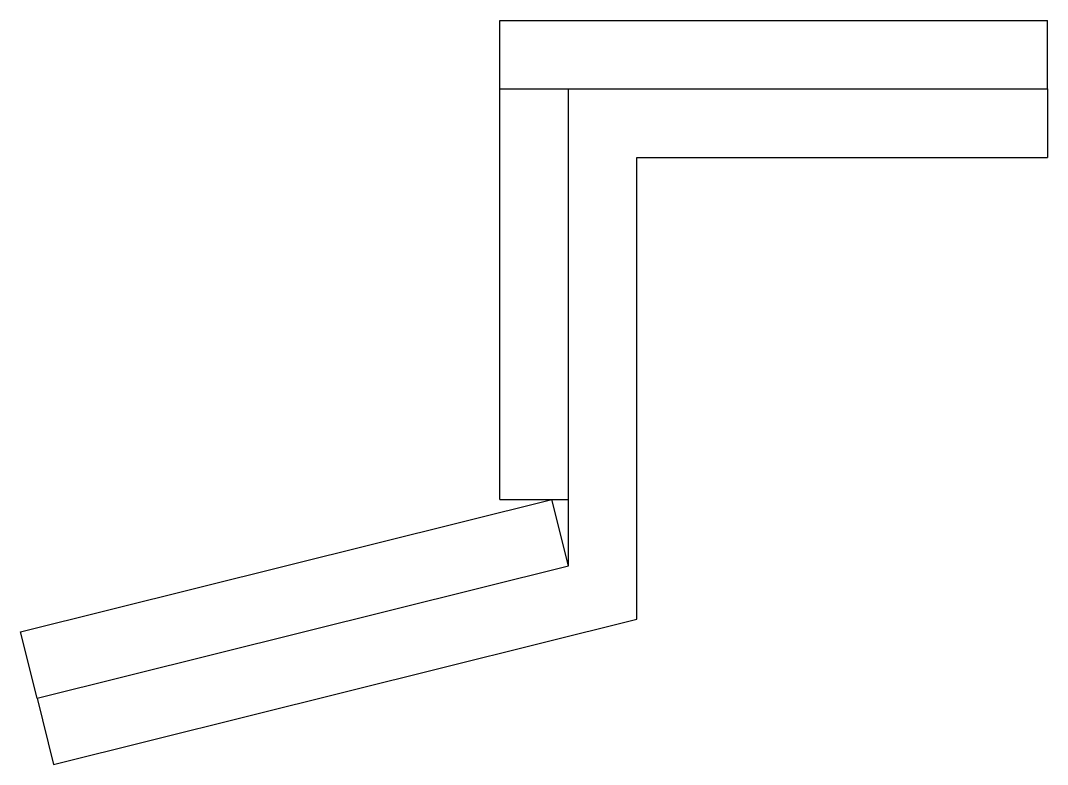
# Model space of a CAD drawing. Header units: inches. Extents: x -0.06 to 3.69, y -0.24 to 2.48.
import ezdxf

# ---------------------------------------------------------------- set-up
doc = ezdxf.new("R2010")
doc.units = ezdxf.units.IN
doc.header["$MEASUREMENT"] = 0
doc.layers.get('0').update_dxf_attribs({"lineweight": 25})
doc.layers.add('connector', color=3, linetype='Continuous', lineweight=25)

msp = doc.modelspace()

# ---------------------------------------------------------------- linework, layer by layer
for p, q in [((1.6906, 2.4764), (3.6906, 2.4764)), ((1.6906, 2.2264), (1.6906, 2.4764)), ((3.6906, 2.2264), (3.6906, 2.4764)), ((1.6906, 0.7264), (1.6906, 2.2264)), ((1.6906, 2.2264), (1.9406, 2.2264)), ((1.6906, 2.2264), (3.6906, 2.2264)), ((1.9406, 0.7264), (1.9406, 2.2264)), ((-0.0605, 0.2426), (1.8801, 0.7264)), ((1.6906, 0.7264), (1.9406, 0.7264)), ((1.9406, 0.4838), (1.8801, 0.7264)), ((0, 0), (1.9406, 0.4838)), ((0, 0), (-0.0605, 0.2426))]:
    msp.add_line(p, q)
at = {"layer": 'connector'}
for p, q in [((1.9406, 0.4838), (1.9406, 2.2264)), ((1.9406, 2.2264), (3.6906, 2.2264)), ((3.6906, 2.2264), (3.6906, 1.9764)), ((2.1906, 1.9764), (3.6906, 1.9764)), ((2.1906, 0.2885), (2.1906, 1.9764)), ((0, 0), (1.9406, 0.4838)), ((0.0605, -0.2426), (2.1906, 0.2885)), ((0, 0), (0.0605, -0.2426))]:
    msp.add_line(p, q, dxfattribs=at)

doc.saveas('drawing.dxf')
